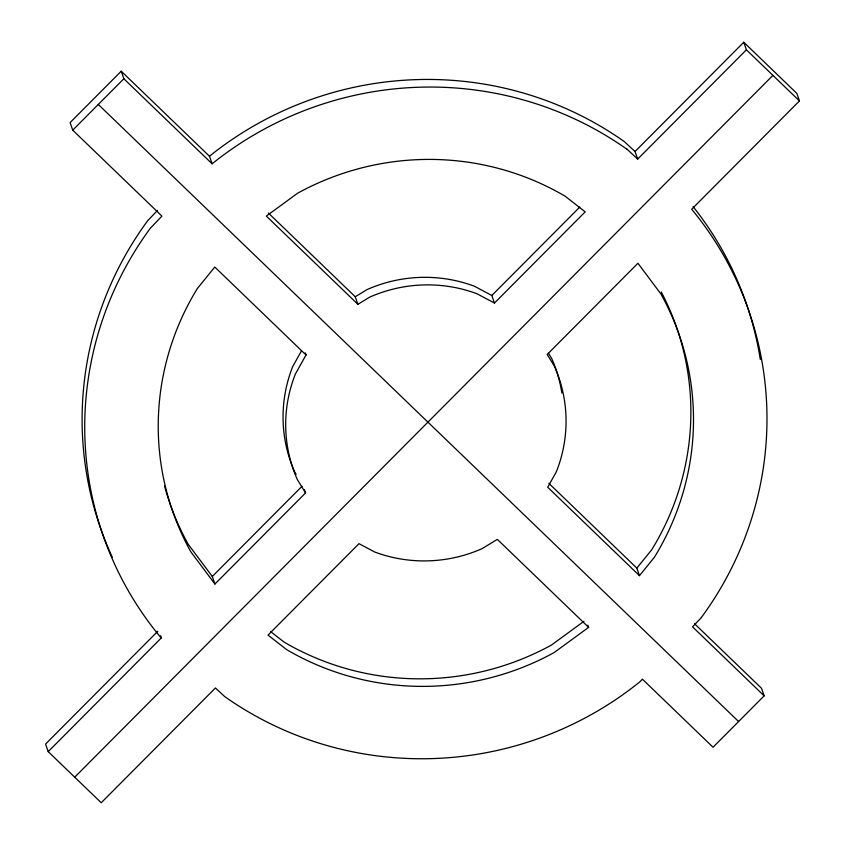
<?xml version="1.0" encoding="UTF-8"?>
<svg xmlns="http://www.w3.org/2000/svg" width="845" height="845" viewBox="0 0 845 845"><rect width="100%" height="100%" fill="white"/><g stroke="black" fill="none" stroke-linecap="round" stroke-linejoin="round"><path stroke-width="1.27" d="M301.496 350.791L292.719 366.55A140.492 137.714 -19.2 0 0 294.768 472.133L296.12 474.341M306.017 354.974L295.349 374.113A140.492 137.714 -19.2 0 0 297.398 479.696L305.563 492.931L214.926 584.032L190.949 551.996A268.203 262.911 -19.2 0 1 197.36 288.515L214.778 267.041L306.017 354.974L305.267 352.809M639.464 575.677L547.718 487.248L556.39 471.679A140.492 137.714 -19.2 0 0 554.341 366.096L547.18 354.488L637.943 263.26L660.79 293.807A268.203 262.911 -19.2 0 1 654.379 557.278L639.464 575.677L636.834 568.115L651.748 549.715A268.203 262.911 -19.2 0 0 661.286 292.021M157.519 210.416L147.727 220.661A341.866 335.116 -19.2 0 0 112.343 557.362M701.382 617.579L692.53 626.821L764.155 695.847L713.032 747.234L642.422 679.179L639.929 681.778A341.866 335.116 -19.2 0 1 224.696 696.576L215.422 687.978L101.231 802.75L48.197 751.627L45.556 744.075L157.793 631.257M121.226 71.202L123.856 78.765L212.127 163.824L209.486 156.262L121.226 71.202L70.103 122.588L72.733 130.151L161.934 216.119L150.357 228.213A341.866 335.116 -19.2 0 0 160.244 636.866L161.353 637.89L48.197 751.627M72.733 130.151L123.856 78.765M214.926 584.032L212.296 576.48L302.003 486.297M494.462 303.049L477.045 293.785A140.492 137.714 -19.2 0 0 369.761 297.113L357.889 304.306L266.333 216.077L297.641 193.199A268.203 262.911 -19.2 0 1 565.199 196.251L585.184 211.863L494.462 303.049L491.832 295.486L579.776 207.088M743.769 42.25L746.399 49.813L637.69 159.082L635.049 151.519L743.769 42.25L796.803 93.373L799.444 100.925L691.685 209.243A341.686 334.947 -19.2 0 1 701.329 617.537M74.719 777.189L772.921 75.374M583.916 621.328L551.468 645.041A268.203 262.911 -19.2 0 1 283.909 641.989L270.537 631.542M588.638 627.36L554.098 652.593A268.203 262.911 -19.2 0 1 286.539 649.552L268.034 635.091L358.988 543.662L374.705 552.007A140.492 137.714 -19.2 0 0 481.977 548.69L497.356 539.374L588.638 627.36L587.888 625.194M268.425 213.067L355.249 296.743L367.131 289.55A140.492 137.714 -19.2 0 1 474.404 286.223L491.832 295.486M635.049 151.519L624.413 141.664A341.686 334.947 -19.2 0 0 209.465 156.24M627.043 149.216L637.69 159.082M746.399 49.813L799.444 100.925M548.87 483.34L636.834 568.115M694.611 623.811L761.525 688.284L764.155 695.847M98.295 104.453L738.593 721.535M212.296 576.48L188.319 544.433A268.203 262.911 -19.2 0 1 164.448 485.664M548.458 353.263L551.711 358.533A140.492 137.714 -19.2 0 1 561.851 393.031M355.249 296.743L357.889 304.306M304.432 489.688L305.563 492.931M160.603 635.725L161.353 637.89M212.106 163.793A341.686 334.947 -19.2 0 1 627.001 149.28M693.153 206.698A341.686 334.947 -19.2 0 1 760.31 359.484"/></g></svg>
